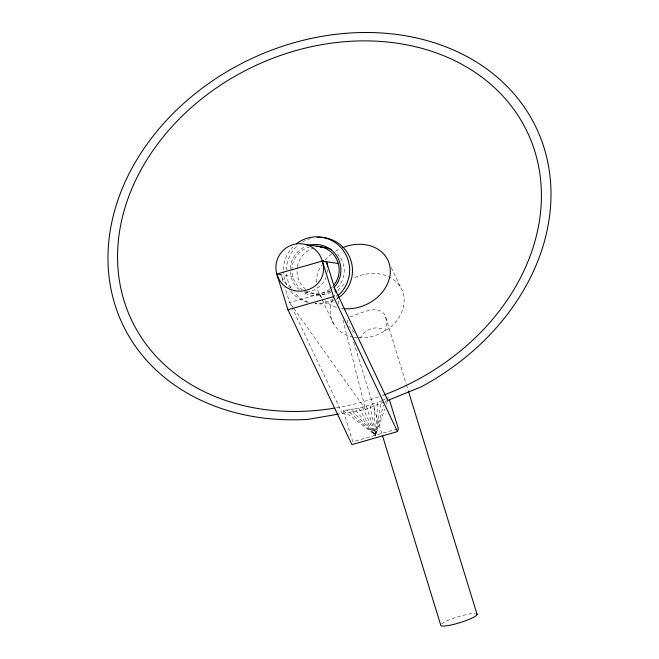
<?xml version="1.0" encoding="UTF-8"?>
<svg xmlns="http://www.w3.org/2000/svg" width="659" height="659" viewBox="0 0 659 659"><rect width="100%" height="100%" fill="white"/><g stroke="black" fill="none" stroke-linecap="round" stroke-linejoin="round"><path stroke-width="0.49" stroke-dasharray="3.29 2.47" d="M397.402 428.943L352.812 441.711L343.158 410.541L347.029 410.104L375.589 435.187L377.681 402.303L381.396 400.812L375.589 435.187L343.158 410.541L342.268 413.457L292.299 308.091M347.87 320.002L347.532 321.963L348.051 323.734M347.029 410.104L350.909 409.544L375.589 435.187L383.53 405.046M350.909 409.544L354.781 408.86L375.589 435.187L384.658 409.099M386.339 404.264L388.019 399.436M385.976 398.786L388.695 397.501M382.319 400.408L385.07 399.214M384.09 401.924L365.531 409.445L339.303 413.967M385.021 401.545L387.805 400.417M354.781 408.86L366.33 406.101L377.681 402.303M350.028 316.888C359.995 313.931 377.492 303.552 385.004 315.076L406.142 383.802M277.62 274.235L281.031 274.894A24.943 24.243 13.5 0 0 286.97 284.746M330.365 290.899L289.672 302.547L284.894 287.299M306.567 291.912C314.285 291.484 321.197 286.558 324.928 279.902A24.943 24.243 13.5 0 0 326.032 277.48M354.212 337.4L357.812 337.606M358.71 337.655C370.259 338.775 381.676 334.014 390.639 326.963A38.164 30.8 -25.4 0 0 399.082 285.042A38.164 30.8 -25.4 0 0 353.768 278.024M279.284 274.457L292.769 276.574M304.656 292.39L309.705 293.181M279.334 274.564L281.031 274.894L283.098 281.574M359.682 337.251L360.514 337.754C364.855 328.998 376.89 324.706 385.144 330.703C386.685 325.645 387.022 320.06 385.004 315.076M354.229 332.754L349.072 326.287M293.23 307.564L289.672 302.547L291.863 307.168M293.823 308.396L365.531 409.445L342.977 320.241M358.644 408.061L375.589 435.187L373.933 403.687M391.347 267.686L400.861 287.744M319.755 294.54L321.913 299.095M322.35 300.01L333.586 323.709M362.499 407.138L375.589 435.187L370.144 404.947M366.33 406.101L375.589 435.187M406.446 384.782L408.259 390.672M353.71 342.202L382.096 434.487M336.716 295.454L339.22 305.372M353.216 337.202A38.164 30.8 -25.4 0 1 332.671 299.491M333.487 297.67A38.164 30.8 -25.4 0 1 335.464 294.079M337.787 290.759A38.164 30.8 -25.4 0 1 346.115 282.653M384.263 394.815A219.076 176.801 -25.4 0 1 382.344 395.532M378.48 396.907A219.076 176.801 -25.4 0 1 335.876 407.921M291.179 288.189A24.943 24.243 13.5 0 1 287.612 285.38M327.597 269.655A24.943 24.243 13.5 0 1 327.375 272.34M332.474 286.657A23.856 23.65 -81.1 0 1 330.521 288.469M329.821 289.029A23.856 23.65 -81.1 0 1 304.87 291.369M302.465 289.96A23.856 23.65 -81.1 0 1 291.912 271.302M291.888 270.412A23.856 23.65 -81.1 0 1 309.129 247.117M337.919 298.255A33.362 33.074 -81.1 0 1 336.304 299.293M333.767 300.669A33.362 33.074 -81.1 0 1 315.018 303.733M308.486 302.176A33.362 33.074 -81.1 0 1 294.334 292.489M290.965 287.777A33.362 33.074 -81.1 0 1 286.319 271.162M286.327 270.206A33.362 33.074 -81.1 0 1 297.819 245.445M302.506 242.034A33.362 33.074 -81.1 0 1 310.438 238.574M337.12 253.773A23.806 23.609 -81.1 0 1 334.887 289.795M330.884 292.275A23.806 23.609 -81.1 0 1 309.087 291.649M305.677 289.317A23.806 23.609 -81.1 0 1 297.242 267.661M297.382 266.78A23.806 23.609 -81.1 0 1 316.238 247.479M330.093 290.981A25.594 25.372 -81.1 0 1 303.124 292.407M299.219 289.696A25.594 25.372 -81.1 0 1 290.166 270.445M290.207 268.534A25.594 25.372 -81.1 0 1 305.974 246.384M333.454 298.865A33.387 33.098 -81.1 0 1 315.043 303.56M307.456 302.333A33.387 33.098 -81.1 0 1 290.24 290.545M286.723 284.779A33.387 33.098 -81.1 0 1 283.469 271.681M283.444 269.753A33.387 33.098 -81.1 0 1 292.843 246.968M343.117 308.618A38.164 30.8 -25.4 0 1 341.28 308.379M336.452 307.283A38.164 30.8 -25.4 0 1 324.846 300.866M322.029 297.884A38.164 30.8 -25.4 0 1 316.963 286.986M316.477 282.447A38.164 30.8 -25.4 0 1 321.625 264.91M325.159 260.107A38.164 30.8 -25.4 0 1 331.493 254.086M335.579 251.244A38.164 30.8 -25.4 0 1 339.929 248.855M441.645 623.842A19.078 3.081 -17.1 0 1 457.807 616.84A19.078 3.081 -17.1 0 1 475.328 613.414"/><path stroke-width="0.99" d="M335.966 292.481L326.543 261.862L322.317 261.03A23.856 23.65 -81.1 0 0 293.14 244.604A23.856 23.65 -81.1 0 0 276.78 274.07L287.95 309.722L351.931 444.619L397.468 431.579L398.357 428.671L389.296 399.453M327.515 266.862A24.943 24.243 13.5 0 0 326.518 261.87L322.317 261.03L276.78 274.07C286.055 303.717 331.411 291.715 322.317 261.03L338.306 263.534M287.95 309.722L333.495 296.682L397.468 431.579M338.322 414.132L307.728 419.404A228.986 184.8 -25.4 0 1 129.782 172.328A228.986 184.8 -25.4 0 1 487.882 69.78A228.986 184.8 -25.4 0 1 420.879 387.006L387.805 400.417L335.209 289.507M305.381 244.423L321.378 246.927M322.317 261.03L333.495 296.682M408.564 391.652L477.124 614.518M382.401 435.467L440.69 624.946A19.078 3.081 -17.1 0 0 460.007 622.623A19.078 3.081 -17.1 0 0 476.836 613.76M334.854 408.094A219.076 176.801 -25.4 0 1 135.943 179.643A219.076 176.801 -25.4 0 1 490.749 84.319A219.076 176.801 -25.4 0 1 384.263 394.815M316.271 246.219A23.856 23.65 -81.1 0 1 333.652 285.339M296.443 243.739A33.387 33.098 -81.1 0 1 342.252 249.118A33.387 33.098 -81.1 0 1 338.149 295.446M317.078 237.397A33.362 33.074 -81.1 0 1 338.71 297.695M308.667 245.445A25.594 25.372 -81.1 0 1 333.709 287.868M320.34 247.051A23.806 23.609 -81.1 0 1 331.279 249.58M342.68 247.636A38.164 30.8 -25.4 0 1 390.309 270.618A38.164 30.8 -25.4 0 1 344.056 308.7"/></g></svg>
